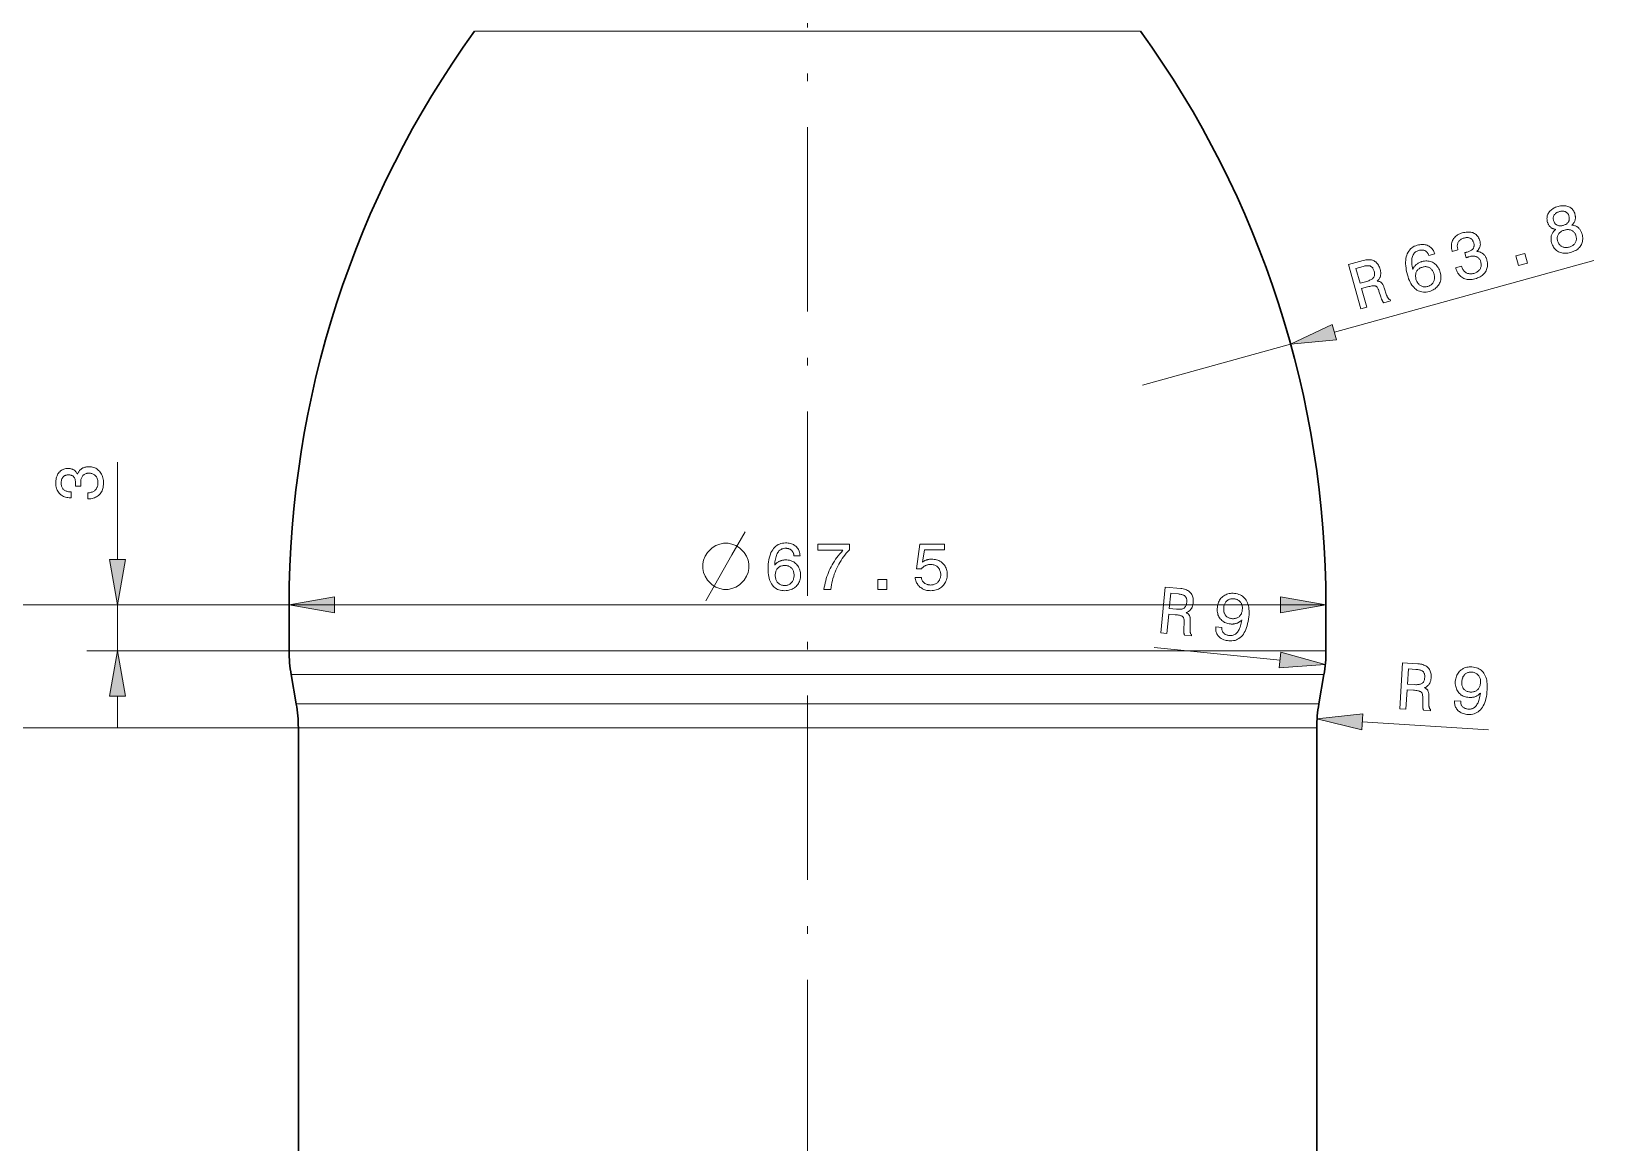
# Model space of a CAD drawing. Extents: x 0 to 297, y 0 to 420.
# Drawn here: x 58.1 to 159.8, y 245.1 to 317.4 of the extents above; entities that cross this region are included whole.
import ezdxf

# ---------------------------------------------------------------- set-up
doc = ezdxf.new("R2010")
doc.units = 0
doc.linetypes.add('DASHDOT', pattern=[18.5, 12, -3, 0.5, -3])

msp = doc.modelspace()

# ---------------------------------------------------------------- linework, layer by layer
at = {"color": 7, "linetype": 'DASHDOT', "lineweight": 13}
msp.add_line((108.66, 385.17), (108.66, 147.09), dxfattribs=at)
at = {"color": 7, "lineweight": 13}
for p, q in [((127.69, 317.42), (86.97, 317.42)), ((74.91, 280.08), (48.78, 280.08)), ((138.28, 280.08), (74.91, 280.08)), ((77.86, 280.09), (139.45, 280.09)), ((138.28, 277.08), (74.91, 277.08)), ((138.16, 275.54), (75.04, 275.54)), ((137.87, 273.63), (75.37, 273.63)), ((75.51, 272.08), (48.76, 272.08)), ((75.51, 272.08), (48.78, 272.08)), ((137.75, 272.08), (75.51, 272.08))]:
    msp.add_line(p, q, dxfattribs=at)
at = {"color": 7, "lineweight": 13, "ltscale": 0.066366}
msp.add_line((130.34, 317.42), (127.69, 317.42), dxfattribs=at)
at = {"color": 7, "lineweight": 13, "ltscale": 0.437837}
msp.add_line((142.96, 297.83), (159.84, 302.49), dxfattribs=at)
at = {"color": 7, "lineweight": 13, "ltscale": 0.25}
msp.add_line((130.47, 294.39), (140.11, 297.05), dxfattribs=at)
at = {"color": 7, "lineweight": 13, "ltscale": 0.158167}
msp.add_line((63.74, 283.04), (63.74, 289.37), dxfattribs=at)
at = {"color": 7, "lineweight": 13, "ltscale": 0.329192}
for p, q in [((74.91, 280.08), (61.74, 280.08)), ((74.91, 277.08), (61.74, 277.08))]:
    msp.add_line(p, q, dxfattribs=at)
at = {"color": 7, "lineweight": 13, "ltscale": 0.075}
msp.add_line((63.74, 277.08), (63.74, 280.08), dxfattribs=at)
at = {"color": 7, "lineweight": 30, "ltscale": 0.075}
for p, q in [((74.91, 277.08), (74.91, 280.08)), ((142.41, 277.08), (142.41, 280.08))]:
    msp.add_line(p, q, dxfattribs=at)
at = {"color": 7, "lineweight": 13, "ltscale": 0.10329}
for p, q in [((142.41, 280.08), (138.28, 280.08)), ((142.41, 277.08), (138.28, 277.08))]:
    msp.add_line(p, q, dxfattribs=at)
at = {"color": 7, "lineweight": 13, "ltscale": 0.206112}
msp.add_line((139.42, 276.49), (131.22, 277.3), dxfattribs=at)
at = {"color": 7, "lineweight": 30, "ltscale": 0.048477}
for p, q in [((75.37, 273.63), (75.04, 275.54)), ((141.94, 273.63), (142.27, 275.54))]:
    msp.add_line(p, q, dxfattribs=at)
at = {"color": 7, "lineweight": 13, "ltscale": 0.102881}
msp.add_line((142.27, 275.54), (138.16, 275.54), dxfattribs=at)
at = {"color": 7, "lineweight": 13, "ltscale": 0.05114}
msp.add_line((63.74, 272.08), (63.74, 274.13), dxfattribs=at)
at = {"color": 7, "lineweight": 13, "ltscale": 0.101862}
msp.add_line((141.94, 273.63), (137.87, 273.63), dxfattribs=at)
at = {"color": 7, "lineweight": 30}
for p, q in [((75.51, 170.98), (75.51, 272.08)), ((141.81, 170.98), (141.81, 272.08))]:
    msp.add_line(p, q, dxfattribs=at)
at = {"color": 7, "lineweight": 13, "ltscale": 0.101454}
msp.add_line((141.81, 272.08), (137.75, 272.08), dxfattribs=at)
at = {"color": 7, "lineweight": 13, "ltscale": 0.206111}
msp.add_line((144.77, 272.47), (153, 271.95), dxfattribs=at)
at = {"color": 7, "lineweight": 13}
for points in [[(157.37, 304.52), (157.33, 304.53), (157.29, 304.54), (157.25, 304.55), (157.21, 304.56), (157.18, 304.58), (157.14, 304.59), (157.11, 304.61), (157.08, 304.63), (157.05, 304.65), (157.02, 304.68), (156.99, 304.7), (156.97, 304.73), (156.95, 304.76), (156.92, 304.79), (156.9, 304.83), (156.88, 304.86), (156.87, 304.9), (156.85, 304.94), (156.84, 304.98), (156.82, 305.02), (156.81, 305.09), (156.8, 305.15), (156.79, 305.22), (156.8, 305.28), (156.8, 305.34), (156.82, 305.4), (156.83, 305.46), (156.86, 305.52), (156.89, 305.57), (156.92, 305.63), (156.96, 305.68), (157.01, 305.73), (157.06, 305.78), (157.11, 305.82), (157.17, 305.86), (157.23, 305.9), (157.29, 305.93), (157.36, 305.96), (157.44, 305.99), (157.52, 306.02), (157.6, 306.04), (157.67, 306.05), (157.75, 306.06), (157.82, 306.06), (157.89, 306.06), (157.96, 306.06), (158.03, 306.05), (158.1, 306.03), (158.16, 306.01), (158.22, 305.99), (158.28, 305.96), (158.34, 305.92), (158.39, 305.89), (158.43, 305.85), (158.47, 305.8), (158.51, 305.75), (158.54, 305.7), (158.57, 305.64), (158.6, 305.58), (158.62, 305.52), (158.63, 305.47), (158.64, 305.43), (158.64, 305.39), (158.65, 305.35), (158.65, 305.31), (158.65, 305.27), (158.65, 305.23), (158.64, 305.19), (158.64, 305.15), (158.63, 305.12), (158.62, 305.08), (158.6, 305.05), (158.59, 305.02), (158.57, 304.98), (158.55, 304.95), (158.52, 304.92), (158.5, 304.89), (158.47, 304.86), (158.44, 304.83), (158.41, 304.8), (158.46, 304.8), (158.51, 304.79), (158.55, 304.78), (158.6, 304.76), (158.65, 304.75), (158.69, 304.73), (158.73, 304.71), (158.77, 304.68), (158.8, 304.66), (158.84, 304.63), (158.87, 304.6), (158.9, 304.56), (158.93, 304.53), (158.96, 304.49), (158.99, 304.45), (159.01, 304.41), (159.03, 304.36), (159.05, 304.31), (159.07, 304.26), (159.09, 304.21), (159.11, 304.13), (159.12, 304.05), (159.13, 303.97), (159.13, 303.89), (159.12, 303.82), (159.11, 303.74), (159.09, 303.67), (159.07, 303.6), (159.04, 303.54), (159, 303.47), (158.96, 303.41), (158.91, 303.35), (158.86, 303.29), (158.8, 303.24), (158.73, 303.2), (158.67, 303.15), (158.59, 303.12), (158.51, 303.08), (158.43, 303.05), (158.34, 303.02), (158.25, 303), (158.16, 302.98), (158.08, 302.97), (158, 302.97), (157.91, 302.97), (157.84, 302.98), (157.76, 302.99), (157.69, 303.01), (157.62, 303.04), (157.55, 303.07), (157.48, 303.11), (157.42, 303.15), (157.37, 303.2), (157.31, 303.25), (157.27, 303.3), (157.22, 303.37), (157.19, 303.43), (157.15, 303.5), (157.12, 303.58), (157.1, 303.66), (157.08, 303.71), (157.07, 303.77), (157.06, 303.82), (157.06, 303.87), (157.06, 303.92), (157.06, 303.96), (157.06, 304.01), (157.07, 304.06), (157.08, 304.1), (157.09, 304.15), (157.11, 304.19), (157.13, 304.23), (157.15, 304.27), (157.17, 304.31), (157.2, 304.35), (157.23, 304.39), (157.26, 304.42), (157.29, 304.46), (157.33, 304.49)], [(157.23, 305.1), (157.24, 305.06), (157.26, 305.02), (157.27, 304.99), (157.29, 304.95), (157.31, 304.92), (157.34, 304.89), (157.36, 304.87), (157.39, 304.84), (157.42, 304.82), (157.46, 304.8), (157.49, 304.79), (157.53, 304.77), (157.57, 304.76), (157.6, 304.76), (157.64, 304.75), (157.68, 304.75), (157.73, 304.75), (157.77, 304.76), (157.81, 304.77), (157.86, 304.78), (157.9, 304.79), (157.94, 304.81), (157.98, 304.83), (158.02, 304.84), (158.06, 304.87), (158.09, 304.89), (158.12, 304.92), (158.14, 304.94), (158.17, 304.97), (158.19, 305.01), (158.21, 305.04), (158.22, 305.07), (158.24, 305.11), (158.25, 305.14), (158.25, 305.18), (158.25, 305.22), (158.25, 305.26), (158.25, 305.3), (158.24, 305.34), (158.23, 305.38), (158.22, 305.42), (158.21, 305.45), (158.19, 305.49), (158.17, 305.52), (158.15, 305.55), (158.13, 305.58), (158.1, 305.61), (158.07, 305.63), (158.04, 305.65), (158.01, 305.67), (157.98, 305.68), (157.94, 305.69), (157.9, 305.7), (157.87, 305.71), (157.83, 305.71), (157.79, 305.71), (157.74, 305.71), (157.7, 305.7), (157.65, 305.69), (157.61, 305.68), (157.56, 305.67), (157.52, 305.65), (157.48, 305.64), (157.44, 305.62), (157.41, 305.6), (157.38, 305.57), (157.35, 305.55), (157.32, 305.52), (157.29, 305.49), (157.27, 305.46), (157.25, 305.43), (157.24, 305.4), (157.23, 305.36), (157.22, 305.33), (157.21, 305.29), (157.21, 305.26), (157.21, 305.22), (157.21, 305.18), (157.22, 305.14)], [(150.85, 302.02), (151.24, 302.13), (151.26, 302.07), (151.28, 302.01), (151.3, 301.96), (151.33, 301.91), (151.36, 301.87), (151.39, 301.83), (151.42, 301.79), (151.46, 301.76), (151.5, 301.73), (151.54, 301.7), (151.58, 301.68), (151.62, 301.66), (151.67, 301.65), (151.72, 301.64), (151.76, 301.63), (151.82, 301.63), (151.87, 301.63), (151.92, 301.63), (151.98, 301.64), (152.03, 301.66), (152.09, 301.68), (152.14, 301.69), (152.19, 301.72), (152.24, 301.74), (152.28, 301.77), (152.32, 301.8), (152.35, 301.83), (152.39, 301.86), (152.41, 301.9), (152.44, 301.93), (152.46, 301.97), (152.48, 302.02), (152.5, 302.06), (152.51, 302.1), (152.51, 302.15), (152.52, 302.2), (152.52, 302.24), (152.51, 302.29), (152.5, 302.35), (152.49, 302.4), (152.47, 302.45), (152.46, 302.49), (152.44, 302.53), (152.41, 302.57), (152.39, 302.6), (152.36, 302.63), (152.33, 302.66), (152.3, 302.69), (152.26, 302.71), (152.22, 302.73), (152.18, 302.75), (152.14, 302.76), (152.1, 302.77), (152.05, 302.78), (152, 302.78), (151.95, 302.78), (151.9, 302.77), (151.84, 302.77), (151.79, 302.76), (151.73, 302.74), (151.72, 302.74), (151.72, 302.74), (151.71, 302.73), (151.7, 302.73), (151.69, 302.73), (151.68, 302.73), (151.67, 302.72), (151.66, 302.72), (151.66, 302.72), (151.65, 302.72), (151.64, 302.71), (151.63, 302.71), (151.62, 302.71), (151.61, 302.7), (151.6, 302.7), (151.58, 302.69), (151.57, 302.69), (151.56, 302.69), (151.54, 302.68), (151.53, 302.68), (151.44, 303), (151.45, 303.01), (151.46, 303.01), (151.47, 303.01), (151.48, 303.01), (151.48, 303.01), (151.49, 303.02), (151.5, 303.02), (151.51, 303.02), (151.52, 303.02), (151.53, 303.02), (151.53, 303.03), (151.54, 303.03), (151.55, 303.03), (151.56, 303.03), (151.57, 303.03), (151.57, 303.04), (151.58, 303.04), (151.59, 303.04), (151.6, 303.04), (151.6, 303.04), (151.66, 303.06), (151.71, 303.08), (151.75, 303.1), (151.8, 303.12), (151.84, 303.14), (151.88, 303.16), (151.91, 303.19), (151.94, 303.21), (151.96, 303.24), (151.99, 303.27), (152.01, 303.3), (152.02, 303.33), (152.03, 303.37), (152.04, 303.4), (152.05, 303.44), (152.05, 303.48), (152.05, 303.52), (152.05, 303.56), (152.04, 303.6), (152.03, 303.65), (152.02, 303.69), (152, 303.73), (151.98, 303.76), (151.96, 303.8), (151.94, 303.83), (151.92, 303.86), (151.89, 303.88), (151.87, 303.91), (151.84, 303.93), (151.8, 303.95), (151.77, 303.96), (151.74, 303.97), (151.7, 303.98), (151.66, 303.99), (151.62, 303.99), (151.58, 303.99), (151.54, 303.99), (151.49, 303.98), (151.44, 303.97), (151.4, 303.96), (151.34, 303.94), (151.29, 303.92), (151.25, 303.9), (151.2, 303.88), (151.16, 303.85), (151.13, 303.83), (151.09, 303.79), (151.07, 303.76), (151.04, 303.73), (151.02, 303.69), (151, 303.65), (150.99, 303.61), (150.98, 303.56), (150.97, 303.51), (150.96, 303.47), (150.96, 303.41), (150.97, 303.36), (150.98, 303.31), (150.99, 303.25), (151, 303.19), (150.63, 303.09), (150.62, 303.12), (150.6, 303.2), (150.59, 303.28), (150.58, 303.36), (150.58, 303.44), (150.58, 303.51), (150.59, 303.59), (150.6, 303.66), (150.63, 303.73), (150.65, 303.8), (150.68, 303.86), (150.72, 303.92), (150.77, 303.98), (150.81, 304.03), (150.87, 304.08), (150.92, 304.13), (150.98, 304.17), (151.05, 304.21), (151.12, 304.24), (151.2, 304.27), (151.28, 304.3), (151.37, 304.32), (151.45, 304.33), (151.53, 304.35), (151.61, 304.35), (151.69, 304.35), (151.76, 304.35), (151.83, 304.34), (151.9, 304.33), (151.96, 304.31), (152.02, 304.28), (152.08, 304.25), (152.14, 304.22), (152.19, 304.18), (152.23, 304.13), (152.28, 304.08), (152.31, 304.03), (152.35, 303.97), (152.38, 303.91), (152.4, 303.85), (152.43, 303.77), (152.44, 303.73), (152.44, 303.69), (152.45, 303.65), (152.45, 303.61), (152.46, 303.57), (152.46, 303.54), (152.45, 303.5), (152.45, 303.46), (152.44, 303.43), (152.43, 303.39), (152.42, 303.36), (152.41, 303.32), (152.39, 303.29), (152.37, 303.26), (152.35, 303.23), (152.33, 303.2), (152.31, 303.17), (152.28, 303.14), (152.25, 303.12), (152.22, 303.09), (152.27, 303.08), (152.32, 303.08), (152.37, 303.07), (152.41, 303.05), (152.46, 303.04), (152.5, 303.02), (152.54, 303), (152.58, 302.98), (152.61, 302.95), (152.65, 302.92), (152.68, 302.89), (152.71, 302.86), (152.74, 302.82), (152.77, 302.79), (152.8, 302.75), (152.82, 302.7), (152.84, 302.66), (152.86, 302.61), (152.88, 302.56), (152.89, 302.51), (152.91, 302.43), (152.93, 302.35), (152.93, 302.27), (152.93, 302.19), (152.93, 302.11), (152.91, 302.04), (152.89, 301.97), (152.87, 301.9), (152.83, 301.83), (152.79, 301.76), (152.75, 301.7), (152.7, 301.64), (152.64, 301.58), (152.58, 301.53), (152.51, 301.48), (152.44, 301.44), (152.37, 301.4), (152.28, 301.36), (152.2, 301.33), (152.11, 301.3), (152.02, 301.28), (151.93, 301.27), (151.85, 301.26), (151.77, 301.25), (151.69, 301.26), (151.61, 301.27), (151.53, 301.28), (151.46, 301.3), (151.39, 301.33), (151.32, 301.37), (151.26, 301.41), (151.19, 301.45), (151.14, 301.5), (151.08, 301.56), (151.04, 301.62), (150.99, 301.68), (150.95, 301.75), (150.92, 301.83), (150.89, 301.91), (150.86, 301.99)], [(157.49, 303.78), (157.51, 303.73), (157.53, 303.68), (157.55, 303.63), (157.57, 303.59), (157.6, 303.55), (157.63, 303.52), (157.66, 303.48), (157.69, 303.46), (157.73, 303.43), (157.77, 303.41), (157.81, 303.39), (157.85, 303.37), (157.9, 303.36), (157.94, 303.35), (157.99, 303.34), (158.04, 303.34), (158.09, 303.34), (158.14, 303.35), (158.19, 303.36), (158.25, 303.37), (158.3, 303.39), (158.35, 303.41), (158.4, 303.43), (158.44, 303.45), (158.48, 303.48), (158.52, 303.51), (158.55, 303.54), (158.59, 303.57), (158.61, 303.61), (158.64, 303.65), (158.66, 303.69), (158.68, 303.73), (158.69, 303.77), (158.7, 303.81), (158.71, 303.86), (158.71, 303.91), (158.71, 303.95), (158.7, 304), (158.7, 304.05), (158.68, 304.11), (158.67, 304.15), (158.65, 304.2), (158.63, 304.24), (158.61, 304.28), (158.58, 304.32), (158.55, 304.35), (158.52, 304.38), (158.49, 304.41), (158.46, 304.43), (158.42, 304.45), (158.38, 304.47), (158.33, 304.49), (158.29, 304.5), (158.25, 304.5), (158.2, 304.51), (158.15, 304.51), (158.1, 304.51), (158.05, 304.5), (158, 304.49), (157.94, 304.48), (157.89, 304.46), (157.84, 304.44), (157.79, 304.42), (157.74, 304.4), (157.7, 304.37), (157.67, 304.34), (157.63, 304.31), (157.6, 304.28), (157.57, 304.25), (157.55, 304.21), (157.52, 304.17), (157.51, 304.13), (157.49, 304.09), (157.48, 304.05), (157.47, 304.01), (157.47, 303.97), (157.47, 303.92), (157.47, 303.88), (157.48, 303.83)], [(149.49, 302.94), (149.11, 302.83), (149.09, 302.88), (149.07, 302.92), (149.05, 302.95), (149.02, 302.99), (149, 303.02), (148.97, 303.05), (148.95, 303.07), (148.92, 303.1), (148.89, 303.12), (148.85, 303.14), (148.82, 303.15), (148.78, 303.16), (148.75, 303.17), (148.71, 303.18), (148.67, 303.18), (148.63, 303.18), (148.59, 303.18), (148.54, 303.17), (148.5, 303.16), (148.45, 303.15), (148.39, 303.13), (148.34, 303.11), (148.28, 303.08), (148.23, 303.05), (148.19, 303.01), (148.15, 302.97), (148.12, 302.92), (148.09, 302.87), (148.06, 302.82), (148.04, 302.76), (148.02, 302.7), (148.01, 302.63), (148, 302.55), (148, 302.48), (148, 302.4), (148, 302.31), (148.01, 302.22), (148.02, 302.12), (148.04, 302.02), (148.06, 301.92), (148.08, 301.95), (148.09, 301.99), (148.11, 302.02), (148.13, 302.06), (148.16, 302.09), (148.18, 302.12), (148.21, 302.15), (148.23, 302.18), (148.26, 302.21), (148.29, 302.24), (148.32, 302.26), (148.36, 302.29), (148.39, 302.31), (148.42, 302.33), (148.46, 302.35), (148.5, 302.37), (148.54, 302.38), (148.58, 302.4), (148.62, 302.41), (148.66, 302.43), (148.74, 302.45), (148.82, 302.46), (148.9, 302.47), (148.98, 302.47), (149.05, 302.46), (149.13, 302.45), (149.2, 302.43), (149.27, 302.41), (149.34, 302.38), (149.4, 302.35), (149.47, 302.31), (149.52, 302.26), (149.58, 302.21), (149.63, 302.15), (149.68, 302.09), (149.72, 302.03), (149.76, 301.96), (149.79, 301.89), (149.82, 301.81), (149.85, 301.72), (149.87, 301.64), (149.88, 301.55), (149.89, 301.47), (149.89, 301.39), (149.89, 301.31), (149.88, 301.24), (149.86, 301.16), (149.84, 301.09), (149.81, 301.02), (149.77, 300.95), (149.73, 300.88), (149.68, 300.82), (149.63, 300.76), (149.57, 300.71), (149.51, 300.66), (149.45, 300.62), (149.38, 300.58), (149.3, 300.54), (149.22, 300.51), (149.14, 300.48), (149.03, 300.46), (148.94, 300.44), (148.84, 300.44), (148.75, 300.44), (148.66, 300.45), (148.58, 300.47), (148.49, 300.49), (148.41, 300.53), (148.33, 300.57), (148.26, 300.62), (148.19, 300.68), (148.12, 300.75), (148.06, 300.82), (148, 300.9), (147.94, 300.99), (147.89, 301.09), (147.84, 301.2), (147.79, 301.31), (147.75, 301.43), (147.71, 301.56), (147.67, 301.71), (147.64, 301.86), (147.62, 302), (147.6, 302.14), (147.59, 302.27), (147.59, 302.39), (147.6, 302.51), (147.61, 302.63), (147.64, 302.74), (147.67, 302.84), (147.7, 302.94), (147.75, 303.03), (147.8, 303.11), (147.86, 303.19), (147.92, 303.26), (148, 303.32), (148.07, 303.37), (148.16, 303.42), (148.25, 303.46), (148.35, 303.49), (148.44, 303.51), (148.51, 303.52), (148.59, 303.53), (148.67, 303.54), (148.74, 303.54), (148.81, 303.53), (148.87, 303.52), (148.94, 303.51), (149, 303.49), (149.06, 303.46), (149.12, 303.43), (149.18, 303.39), (149.23, 303.35), (149.27, 303.31), (149.32, 303.26), (149.36, 303.2), (149.4, 303.14), (149.43, 303.08), (149.46, 303.01)], [(144.67, 299.34), (143.88, 302.23), (144.84, 302.5), (144.93, 302.52), (145.01, 302.53), (145.08, 302.54), (145.16, 302.55), (145.23, 302.55), (145.3, 302.54), (145.37, 302.53), (145.43, 302.51), (145.49, 302.49), (145.55, 302.47), (145.6, 302.43), (145.66, 302.4), (145.7, 302.35), (145.75, 302.31), (145.79, 302.25), (145.83, 302.2), (145.86, 302.13), (145.89, 302.06), (145.92, 301.99), (145.94, 301.91), (145.95, 301.87), (145.96, 301.82), (145.97, 301.78), (145.98, 301.73), (145.98, 301.69), (145.98, 301.65), (145.98, 301.6), (145.97, 301.56), (145.97, 301.52), (145.96, 301.49), (145.95, 301.45), (145.93, 301.41), (145.92, 301.38), (145.9, 301.34), (145.88, 301.31), (145.85, 301.27), (145.83, 301.24), (145.8, 301.21), (145.77, 301.18), (145.74, 301.15), (145.77, 301.15), (145.81, 301.15), (145.84, 301.14), (145.87, 301.14), (145.89, 301.13), (145.92, 301.12), (145.95, 301.11), (145.97, 301.09), (145.99, 301.08), (146.01, 301.06), (146.03, 301.04), (146.05, 301.02), (146.07, 300.99), (146.09, 300.96), (146.11, 300.93), (146.13, 300.89), (146.15, 300.85), (146.17, 300.81), (146.18, 300.76), (146.2, 300.71), (146.36, 300.25), (146.37, 300.22), (146.38, 300.19), (146.39, 300.17), (146.4, 300.14), (146.41, 300.12), (146.42, 300.1), (146.43, 300.08), (146.44, 300.07), (146.45, 300.05), (146.46, 300.04), (146.47, 300.02), (146.48, 300.01), (146.49, 300), (146.5, 299.99), (146.52, 299.98), (146.53, 299.98), (146.54, 299.97), (146.55, 299.96), (146.57, 299.96), (146.58, 299.95), (146.6, 299.87), (146.17, 299.75), (146.16, 299.76), (146.15, 299.77), (146.14, 299.78), (146.13, 299.79), (146.12, 299.81), (146.12, 299.82), (146.11, 299.83), (146.1, 299.85), (146.09, 299.86), (146.08, 299.88), (146.07, 299.9), (146.06, 299.92), (146.05, 299.94), (146.04, 299.96), (146.03, 299.99), (146.02, 300.01), (146.01, 300.04), (146, 300.07), (145.99, 300.1), (145.98, 300.13), (145.86, 300.49), (145.84, 300.55), (145.82, 300.6), (145.8, 300.64), (145.78, 300.68), (145.76, 300.72), (145.74, 300.75), (145.71, 300.78), (145.69, 300.8), (145.67, 300.82), (145.64, 300.83), (145.62, 300.84), (145.58, 300.85), (145.54, 300.85), (145.5, 300.85), (145.45, 300.85), (145.39, 300.84), (145.33, 300.83), (145.27, 300.81), (145.2, 300.8), (145.12, 300.78), (144.72, 300.67), (145.06, 299.45)], [(144.83, 302.11), (144.36, 301.98), (144.63, 301.02), (145.07, 301.14), (145.14, 301.16), (145.2, 301.18), (145.25, 301.21), (145.3, 301.23), (145.35, 301.25), (145.39, 301.28), (145.43, 301.3), (145.46, 301.33), (145.49, 301.36), (145.51, 301.39), (145.53, 301.42), (145.55, 301.45), (145.56, 301.49), (145.57, 301.52), (145.57, 301.56), (145.57, 301.61), (145.57, 301.65), (145.57, 301.7), (145.56, 301.74), (145.54, 301.8), (145.53, 301.84), (145.51, 301.89), (145.49, 301.93), (145.47, 301.97), (145.45, 302.01), (145.43, 302.04), (145.4, 302.06), (145.37, 302.09), (145.34, 302.11), (145.31, 302.13), (145.28, 302.14), (145.24, 302.15), (145.2, 302.16), (145.16, 302.16), (145.11, 302.16), (145.06, 302.16), (145.01, 302.15), (144.95, 302.14), (144.89, 302.13)], [(154.95, 302.18), (154.78, 302.8), (155.35, 302.95), (155.52, 302.33)], [(149.45, 301.61), (149.43, 301.66), (149.41, 301.71), (149.39, 301.76), (149.37, 301.81), (149.34, 301.85), (149.31, 301.89), (149.28, 301.93), (149.24, 301.96), (149.21, 301.99), (149.17, 302.02), (149.13, 302.04), (149.08, 302.06), (149.04, 302.07), (149, 302.09), (148.95, 302.09), (148.91, 302.1), (148.86, 302.1), (148.81, 302.09), (148.76, 302.08), (148.71, 302.07), (148.65, 302.05), (148.6, 302.03), (148.55, 302.01), (148.51, 301.99), (148.47, 301.96), (148.43, 301.93), (148.39, 301.9), (148.36, 301.86), (148.33, 301.82), (148.31, 301.78), (148.29, 301.74), (148.27, 301.69), (148.26, 301.65), (148.25, 301.6), (148.24, 301.55), (148.24, 301.5), (148.24, 301.45), (148.25, 301.39), (148.26, 301.34), (148.27, 301.28), (148.29, 301.22), (148.31, 301.17), (148.33, 301.12), (148.36, 301.07), (148.39, 301.03), (148.42, 300.99), (148.45, 300.95), (148.48, 300.92), (148.52, 300.89), (148.56, 300.86), (148.6, 300.84), (148.65, 300.82), (148.69, 300.8), (148.74, 300.79), (148.78, 300.79), (148.83, 300.78), (148.88, 300.78), (148.93, 300.79), (148.99, 300.8), (149.04, 300.81), (149.09, 300.83), (149.14, 300.85), (149.18, 300.87), (149.22, 300.89), (149.26, 300.92), (149.3, 300.95), (149.33, 300.98), (149.36, 301.02), (149.39, 301.06), (149.41, 301.1), (149.43, 301.15), (149.45, 301.19), (149.46, 301.24), (149.47, 301.29), (149.48, 301.34), (149.48, 301.39), (149.48, 301.44), (149.47, 301.5), (149.46, 301.55)], [(142.82, 298.33), (140.11, 297.05), (143.1, 297.33)], [(61.8, 286.98), (61.8, 287.38), (61.86, 287.38), (61.92, 287.38), (61.98, 287.39), (62.03, 287.41), (62.08, 287.42), (62.13, 287.44), (62.17, 287.46), (62.21, 287.49), (62.25, 287.52), (62.29, 287.55), (62.32, 287.58), (62.35, 287.62), (62.38, 287.66), (62.4, 287.71), (62.42, 287.75), (62.44, 287.8), (62.45, 287.85), (62.46, 287.9), (62.46, 287.96), (62.46, 288.02), (62.46, 288.08), (62.46, 288.13), (62.45, 288.18), (62.44, 288.23), (62.42, 288.28), (62.41, 288.33), (62.39, 288.37), (62.36, 288.41), (62.33, 288.45), (62.3, 288.48), (62.27, 288.52), (62.24, 288.54), (62.2, 288.57), (62.16, 288.59), (62.12, 288.61), (62.07, 288.63), (62.03, 288.64), (61.98, 288.65), (61.92, 288.65), (61.87, 288.65), (61.82, 288.65), (61.77, 288.65), (61.73, 288.64), (61.69, 288.63), (61.65, 288.61), (61.61, 288.59), (61.57, 288.57), (61.54, 288.55), (61.51, 288.52), (61.48, 288.49), (61.45, 288.45), (61.43, 288.41), (61.41, 288.37), (61.39, 288.33), (61.37, 288.28), (61.36, 288.24), (61.35, 288.18), (61.34, 288.13), (61.34, 288.07), (61.34, 288.01), (61.34, 288.01), (61.34, 288), (61.34, 287.99), (61.34, 287.98), (61.34, 287.97), (61.34, 287.96), (61.34, 287.95), (61.34, 287.94), (61.34, 287.94), (61.34, 287.93), (61.34, 287.92), (61.34, 287.91), (61.34, 287.9), (61.34, 287.88), (61.34, 287.87), (61.34, 287.86), (61.35, 287.85), (61.35, 287.83), (61.35, 287.82), (61.35, 287.8), (61.01, 287.8), (61.01, 287.81), (61.01, 287.82), (61.01, 287.83), (61.01, 287.84), (61.01, 287.85), (61.01, 287.86), (61.01, 287.87), (61.01, 287.88), (61.01, 287.88), (61.01, 287.89), (61.01, 287.9), (61.01, 287.91), (61.01, 287.92), (61.01, 287.92), (61.01, 287.93), (61.01, 287.94), (61.01, 287.95), (61.01, 287.96), (61.01, 287.96), (61.01, 287.97), (61.01, 288.03), (61.01, 288.08), (61, 288.13), (60.99, 288.18), (60.98, 288.22), (60.97, 288.26), (60.96, 288.3), (60.94, 288.34), (60.92, 288.37), (60.9, 288.4), (60.87, 288.43), (60.85, 288.45), (60.82, 288.47), (60.79, 288.49), (60.75, 288.51), (60.72, 288.52), (60.68, 288.53), (60.64, 288.54), (60.59, 288.54), (60.55, 288.54), (60.5, 288.54), (60.46, 288.54), (60.42, 288.53), (60.38, 288.52), (60.35, 288.51), (60.31, 288.49), (60.28, 288.47), (60.25, 288.45), (60.22, 288.43), (60.2, 288.41), (60.17, 288.38), (60.15, 288.35), (60.13, 288.31), (60.12, 288.28), (60.1, 288.24), (60.09, 288.2), (60.09, 288.16), (60.08, 288.11), (60.08, 288.06), (60.07, 288.01), (60.08, 287.96), (60.08, 287.91), (60.09, 287.85), (60.1, 287.81), (60.11, 287.76), (60.13, 287.72), (60.15, 287.68), (60.18, 287.64), (60.21, 287.61), (60.24, 287.58), (60.27, 287.55), (60.31, 287.53), (60.35, 287.5), (60.39, 287.48), (60.44, 287.47), (60.49, 287.45), (60.54, 287.44), (60.59, 287.44), (60.65, 287.43), (60.71, 287.43), (60.71, 287.05), (60.68, 287.05), (60.6, 287.05), (60.51, 287.06), (60.44, 287.07), (60.36, 287.09), (60.29, 287.11), (60.22, 287.14), (60.15, 287.17), (60.09, 287.21), (60.04, 287.25), (59.98, 287.3), (59.93, 287.36), (59.89, 287.41), (59.85, 287.47), (59.81, 287.54), (59.79, 287.6), (59.76, 287.67), (59.74, 287.75), (59.73, 287.83), (59.72, 287.91), (59.72, 287.99), (59.72, 288.08), (59.73, 288.17), (59.74, 288.25), (59.75, 288.33), (59.77, 288.4), (59.8, 288.47), (59.82, 288.54), (59.86, 288.6), (59.89, 288.65), (59.93, 288.71), (59.98, 288.75), (60.03, 288.8), (60.08, 288.83), (60.13, 288.87), (60.19, 288.9), (60.25, 288.92), (60.31, 288.94), (60.38, 288.95), (60.45, 288.96), (60.53, 288.96), (60.57, 288.96), (60.61, 288.96), (60.65, 288.95), (60.69, 288.94), (60.73, 288.93), (60.77, 288.92), (60.8, 288.91), (60.83, 288.9), (60.87, 288.88), (60.9, 288.86), (60.93, 288.84), (60.96, 288.82), (60.98, 288.8), (61.01, 288.77), (61.03, 288.74), (61.06, 288.71), (61.08, 288.68), (61.1, 288.65), (61.12, 288.62), (61.13, 288.58), (61.15, 288.63), (61.17, 288.67), (61.19, 288.71), (61.22, 288.75), (61.25, 288.79), (61.27, 288.83), (61.31, 288.86), (61.34, 288.89), (61.37, 288.92), (61.41, 288.95), (61.45, 288.97), (61.49, 288.99), (61.53, 289.01), (61.57, 289.03), (61.62, 289.04), (61.67, 289.05), (61.71, 289.06), (61.76, 289.07), (61.82, 289.07), (61.87, 289.07), (61.96, 289.07), (62.04, 289.06), (62.11, 289.05), (62.19, 289.03), (62.26, 289), (62.33, 288.97), (62.39, 288.93), (62.45, 288.88), (62.51, 288.83), (62.56, 288.78), (62.61, 288.72), (62.66, 288.65), (62.7, 288.58), (62.73, 288.51), (62.76, 288.43), (62.78, 288.35), (62.8, 288.27), (62.82, 288.18), (62.82, 288.09), (62.83, 287.99), (62.82, 287.9), (62.81, 287.82), (62.8, 287.73), (62.78, 287.65), (62.76, 287.58), (62.73, 287.5), (62.69, 287.44), (62.65, 287.37), (62.61, 287.31), (62.55, 287.25), (62.5, 287.2), (62.44, 287.15), (62.37, 287.11), (62.31, 287.08), (62.24, 287.05), (62.16, 287.02), (62.08, 287), (62, 286.99), (61.92, 286.98), (61.83, 286.98)], [(103.49, 284.09), (103.19, 284.09), (102.94, 284.04), (102.69, 283.94), (102.44, 283.79), (102.14, 283.49), (101.99, 283.24), (101.89, 282.99), (101.84, 282.74), (101.84, 282.44), (101.89, 282.19), (101.99, 281.94), (102.14, 281.69), (102.44, 281.39), (102.69, 281.24), (102.94, 281.14), (103.19, 281.09), (103.49, 281.09), (103.74, 281.14), (103.99, 281.24), (104.24, 281.39), (104.54, 281.69), (104.69, 281.94), (104.79, 282.19), (104.84, 282.44), (104.84, 282.74), (104.79, 282.99), (104.69, 283.24), (104.54, 283.49), (104.24, 283.79), (103.99, 283.94), (103.74, 284.04)], [(108.17, 283.28), (107.77, 283.28), (107.77, 283.32), (107.76, 283.37), (107.75, 283.41), (107.74, 283.45), (107.72, 283.48), (107.71, 283.52), (107.69, 283.55), (107.66, 283.58), (107.64, 283.61), (107.61, 283.64), (107.58, 283.66), (107.55, 283.68), (107.52, 283.7), (107.48, 283.71), (107.45, 283.73), (107.41, 283.74), (107.37, 283.75), (107.32, 283.75), (107.28, 283.76), (107.23, 283.76), (107.17, 283.76), (107.11, 283.75), (107.05, 283.73), (106.99, 283.72), (106.94, 283.69), (106.89, 283.66), (106.85, 283.63), (106.8, 283.59), (106.76, 283.54), (106.73, 283.49), (106.69, 283.43), (106.66, 283.37), (106.64, 283.3), (106.61, 283.23), (106.59, 283.15), (106.57, 283.06), (106.55, 282.97), (106.54, 282.88), (106.53, 282.78), (106.52, 282.67), (106.55, 282.7), (106.58, 282.73), (106.6, 282.76), (106.63, 282.79), (106.66, 282.81), (106.69, 282.84), (106.73, 282.86), (106.76, 282.88), (106.8, 282.9), (106.83, 282.92), (106.87, 282.93), (106.91, 282.95), (106.94, 282.96), (106.98, 282.97), (107.02, 282.98), (107.07, 282.99), (107.11, 282.99), (107.15, 283), (107.19, 283), (107.24, 283), (107.32, 283), (107.4, 282.99), (107.48, 282.98), (107.55, 282.96), (107.63, 282.93), (107.69, 282.9), (107.76, 282.87), (107.82, 282.83), (107.88, 282.78), (107.93, 282.73), (107.98, 282.67), (108.03, 282.61), (108.07, 282.55), (108.1, 282.48), (108.13, 282.41), (108.15, 282.34), (108.17, 282.26), (108.19, 282.18), (108.19, 282.1), (108.2, 282.01), (108.19, 281.92), (108.19, 281.84), (108.17, 281.76), (108.15, 281.68), (108.13, 281.6), (108.1, 281.53), (108.06, 281.47), (108.02, 281.4), (107.97, 281.34), (107.92, 281.28), (107.86, 281.23), (107.8, 281.18), (107.73, 281.14), (107.66, 281.1), (107.59, 281.07), (107.51, 281.05), (107.44, 281.03), (107.35, 281.01), (107.27, 281.01), (107.18, 281), (107.08, 281.01), (106.98, 281.02), (106.88, 281.04), (106.8, 281.06), (106.71, 281.09), (106.63, 281.13), (106.56, 281.18), (106.49, 281.24), (106.43, 281.3), (106.37, 281.37), (106.32, 281.44), (106.27, 281.53), (106.23, 281.62), (106.19, 281.71), (106.16, 281.81), (106.14, 281.92), (106.12, 282.04), (106.1, 282.16), (106.09, 282.29), (106.09, 282.42), (106.09, 282.58), (106.1, 282.73), (106.12, 282.87), (106.14, 283.01), (106.16, 283.13), (106.2, 283.26), (106.24, 283.37), (106.28, 283.48), (106.33, 283.57), (106.39, 283.67), (106.45, 283.75), (106.52, 283.83), (106.59, 283.89), (106.67, 283.95), (106.75, 284), (106.83, 284.04), (106.92, 284.07), (107.02, 284.09), (107.12, 284.1), (107.22, 284.11), (107.31, 284.11), (107.39, 284.1), (107.47, 284.09), (107.54, 284.07), (107.61, 284.05), (107.67, 284.03), (107.74, 284), (107.79, 283.97), (107.85, 283.93), (107.9, 283.89), (107.95, 283.85), (107.99, 283.8), (108.03, 283.74), (108.06, 283.69), (108.09, 283.63), (108.12, 283.57), (108.14, 283.5), (108.15, 283.43), (108.16, 283.36)], [(109.73, 281.09), (109.75, 281.23), (109.78, 281.37), (109.81, 281.51), (109.84, 281.65), (109.88, 281.79), (109.92, 281.92), (109.97, 282.05), (110.02, 282.18), (110.07, 282.31), (110.13, 282.44), (110.19, 282.56), (110.26, 282.68), (110.33, 282.8), (110.41, 282.93), (110.49, 283.05), (110.57, 283.16), (110.66, 283.28), (110.76, 283.4), (110.86, 283.51), (110.96, 283.63), (109.32, 283.63), (109.32, 284.02), (111.38, 284.02), (111.38, 283.66), (111.28, 283.55), (111.18, 283.44), (111.09, 283.32), (111, 283.2), (110.92, 283.09), (110.84, 282.97), (110.76, 282.84), (110.69, 282.72), (110.63, 282.59), (110.56, 282.47), (110.51, 282.34), (110.45, 282.21), (110.4, 282.07), (110.36, 281.94), (110.31, 281.8), (110.28, 281.66), (110.24, 281.52), (110.22, 281.38), (110.19, 281.24), (110.17, 281.09)], [(115.66, 281.87), (116.06, 281.87), (116.07, 281.83), (116.08, 281.78), (116.09, 281.74), (116.11, 281.7), (116.13, 281.66), (116.15, 281.63), (116.17, 281.59), (116.2, 281.56), (116.22, 281.53), (116.26, 281.51), (116.29, 281.48), (116.32, 281.46), (116.36, 281.44), (116.4, 281.42), (116.44, 281.41), (116.48, 281.4), (116.52, 281.39), (116.57, 281.38), (116.61, 281.38), (116.66, 281.37), (116.72, 281.38), (116.78, 281.38), (116.83, 281.39), (116.88, 281.4), (116.93, 281.42), (116.98, 281.44), (117.03, 281.46), (117.07, 281.49), (117.11, 281.52), (117.15, 281.56), (117.18, 281.6), (117.21, 281.64), (117.24, 281.68), (117.26, 281.72), (117.28, 281.77), (117.3, 281.82), (117.31, 281.87), (117.32, 281.93), (117.33, 281.98), (117.33, 282.04), (117.33, 282.1), (117.32, 282.16), (117.31, 282.21), (117.3, 282.26), (117.28, 282.31), (117.26, 282.36), (117.24, 282.41), (117.21, 282.45), (117.18, 282.49), (117.15, 282.53), (117.11, 282.56), (117.07, 282.59), (117.03, 282.62), (116.98, 282.64), (116.94, 282.66), (116.89, 282.68), (116.83, 282.69), (116.78, 282.7), (116.72, 282.71), (116.66, 282.71), (116.63, 282.71), (116.59, 282.71), (116.56, 282.7), (116.53, 282.7), (116.49, 282.69), (116.46, 282.68), (116.43, 282.67), (116.4, 282.66), (116.37, 282.65), (116.34, 282.64), (116.31, 282.62), (116.29, 282.61), (116.26, 282.59), (116.23, 282.57), (116.21, 282.55), (116.18, 282.53), (116.16, 282.51), (116.13, 282.48), (116.11, 282.46), (116.09, 282.43), (115.75, 282.43), (115.98, 284.02), (117.58, 284.02), (117.58, 283.67), (116.27, 283.67), (116.15, 282.86), (116.17, 282.88), (116.2, 282.9), (116.22, 282.91), (116.24, 282.93), (116.27, 282.94), (116.29, 282.96), (116.32, 282.97), (116.35, 282.98), (116.38, 282.99), (116.4, 283), (116.43, 283.01), (116.46, 283.02), (116.5, 283.03), (116.53, 283.04), (116.56, 283.04), (116.59, 283.05), (116.62, 283.05), (116.66, 283.05), (116.69, 283.05), (116.72, 283.05), (116.81, 283.05), (116.9, 283.04), (116.99, 283.03), (117.06, 283.01), (117.14, 282.99), (117.21, 282.96), (117.28, 282.92), (117.35, 282.88), (117.41, 282.83), (117.47, 282.78), (117.52, 282.72), (117.57, 282.66), (117.61, 282.6), (117.65, 282.53), (117.68, 282.46), (117.7, 282.39), (117.72, 282.31), (117.74, 282.23), (117.75, 282.15), (117.75, 282.06), (117.75, 281.97), (117.74, 281.88), (117.72, 281.79), (117.7, 281.71), (117.67, 281.63), (117.64, 281.56), (117.6, 281.49), (117.56, 281.42), (117.51, 281.36), (117.45, 281.3), (117.39, 281.24), (117.32, 281.19), (117.26, 281.15), (117.18, 281.11), (117.11, 281.08), (117.03, 281.05), (116.94, 281.03), (116.86, 281.01), (116.77, 281.01), (116.67, 281), (116.59, 281.01), (116.51, 281.01), (116.43, 281.02), (116.36, 281.04), (116.29, 281.06), (116.22, 281.09), (116.15, 281.12), (116.09, 281.16), (116.03, 281.2), (115.97, 281.24), (115.92, 281.29), (115.87, 281.34), (115.83, 281.4), (115.79, 281.46), (115.75, 281.52), (115.72, 281.58), (115.7, 281.65), (115.68, 281.72), (115.67, 281.8)], [(63.22, 283.04), (63.74, 280.08), (64.26, 283.04)], [(107.78, 282), (107.78, 282.06), (107.77, 282.12), (107.76, 282.17), (107.75, 282.22), (107.74, 282.27), (107.72, 282.31), (107.7, 282.36), (107.68, 282.4), (107.65, 282.44), (107.62, 282.47), (107.58, 282.51), (107.55, 282.54), (107.51, 282.56), (107.47, 282.58), (107.43, 282.6), (107.39, 282.62), (107.34, 282.63), (107.29, 282.64), (107.24, 282.65), (107.19, 282.65), (107.13, 282.65), (107.08, 282.64), (107.03, 282.63), (106.98, 282.62), (106.93, 282.6), (106.88, 282.59), (106.84, 282.56), (106.8, 282.54), (106.76, 282.51), (106.73, 282.47), (106.7, 282.44), (106.67, 282.4), (106.64, 282.36), (106.62, 282.32), (106.6, 282.27), (106.59, 282.22), (106.58, 282.17), (106.57, 282.12), (106.56, 282.06), (106.56, 282), (106.56, 281.94), (106.57, 281.88), (106.58, 281.83), (106.59, 281.78), (106.6, 281.73), (106.62, 281.68), (106.64, 281.64), (106.67, 281.6), (106.69, 281.56), (106.73, 281.52), (106.76, 281.49), (106.8, 281.46), (106.84, 281.43), (106.88, 281.41), (106.92, 281.39), (106.97, 281.37), (107.02, 281.36), (107.07, 281.35), (107.12, 281.35), (107.17, 281.34), (107.23, 281.35), (107.28, 281.35), (107.33, 281.36), (107.37, 281.37), (107.42, 281.39), (107.46, 281.41), (107.5, 281.43), (107.54, 281.46), (107.58, 281.49), (107.61, 281.53), (107.64, 281.56), (107.67, 281.6), (107.7, 281.65), (107.72, 281.69), (107.74, 281.74), (107.75, 281.79), (107.76, 281.84), (107.77, 281.89), (107.78, 281.95)], [(113.23, 281.09), (113.23, 281.73), (113.83, 281.73), (113.83, 281.09)], [(131.65, 278.26), (131.95, 281.24), (132.95, 281.15), (133.03, 281.14), (133.11, 281.12), (133.19, 281.1), (133.26, 281.08), (133.33, 281.05), (133.39, 281.02), (133.45, 280.99), (133.5, 280.95), (133.55, 280.91), (133.6, 280.86), (133.63, 280.81), (133.67, 280.76), (133.7, 280.7), (133.72, 280.64), (133.74, 280.58), (133.76, 280.51), (133.77, 280.44), (133.77, 280.37), (133.77, 280.29), (133.76, 280.21), (133.76, 280.16), (133.75, 280.11), (133.74, 280.07), (133.73, 280.02), (133.72, 279.98), (133.7, 279.94), (133.68, 279.9), (133.67, 279.87), (133.64, 279.83), (133.62, 279.8), (133.6, 279.77), (133.57, 279.74), (133.54, 279.71), (133.52, 279.69), (133.48, 279.66), (133.45, 279.64), (133.42, 279.62), (133.38, 279.6), (133.34, 279.59), (133.3, 279.57), (133.33, 279.56), (133.36, 279.54), (133.39, 279.53), (133.41, 279.51), (133.44, 279.49), (133.46, 279.47), (133.48, 279.45), (133.49, 279.43), (133.51, 279.41), (133.52, 279.39), (133.53, 279.36), (133.54, 279.33), (133.55, 279.3), (133.56, 279.27), (133.56, 279.23), (133.57, 279.19), (133.57, 279.14), (133.57, 279.1), (133.57, 279.04), (133.57, 278.99), (133.56, 278.5), (133.56, 278.47), (133.56, 278.44), (133.56, 278.42), (133.56, 278.39), (133.56, 278.36), (133.56, 278.34), (133.56, 278.32), (133.57, 278.3), (133.57, 278.28), (133.57, 278.27), (133.58, 278.25), (133.58, 278.24), (133.59, 278.23), (133.6, 278.21), (133.6, 278.2), (133.61, 278.19), (133.62, 278.18), (133.63, 278.17), (133.64, 278.16), (133.65, 278.15), (133.65, 278.07), (133.2, 278.11), (133.19, 278.12), (133.19, 278.13), (133.18, 278.15), (133.18, 278.16), (133.17, 278.17), (133.17, 278.19), (133.17, 278.21), (133.17, 278.22), (133.16, 278.24), (133.16, 278.26), (133.16, 278.28), (133.16, 278.3), (133.16, 278.33), (133.16, 278.35), (133.16, 278.38), (133.16, 278.4), (133.16, 278.43), (133.16, 278.46), (133.16, 278.49), (133.16, 278.52), (133.18, 278.91), (133.18, 278.97), (133.18, 279.02), (133.17, 279.07), (133.17, 279.11), (133.16, 279.16), (133.15, 279.19), (133.14, 279.23), (133.13, 279.26), (133.11, 279.28), (133.09, 279.3), (133.07, 279.32), (133.04, 279.34), (133.01, 279.36), (132.97, 279.37), (132.92, 279.39), (132.87, 279.4), (132.81, 279.41), (132.74, 279.42), (132.67, 279.43), (132.59, 279.44), (132.18, 279.48), (132.05, 278.22)], [(132.8, 280.79), (132.31, 280.84), (132.21, 279.85), (132.67, 279.8), (132.74, 279.8), (132.8, 279.79), (132.86, 279.79), (132.92, 279.8), (132.97, 279.8), (133.02, 279.81), (133.06, 279.82), (133.1, 279.83), (133.14, 279.85), (133.17, 279.87), (133.2, 279.89), (133.23, 279.92), (133.25, 279.95), (133.27, 279.98), (133.29, 280.01), (133.31, 280.05), (133.32, 280.09), (133.33, 280.14), (133.34, 280.19), (133.35, 280.24), (133.35, 280.29), (133.35, 280.34), (133.35, 280.39), (133.35, 280.43), (133.34, 280.47), (133.33, 280.51), (133.31, 280.54), (133.29, 280.57), (133.27, 280.6), (133.25, 280.63), (133.22, 280.66), (133.19, 280.68), (133.16, 280.7), (133.12, 280.72), (133.07, 280.74), (133.03, 280.75), (132.98, 280.76), (132.92, 280.78), (132.86, 280.78)], [(135.23, 278.65), (135.63, 278.61), (135.63, 278.57), (135.63, 278.53), (135.63, 278.49), (135.64, 278.45), (135.65, 278.41), (135.67, 278.37), (135.68, 278.34), (135.7, 278.31), (135.72, 278.28), (135.75, 278.25), (135.77, 278.22), (135.8, 278.2), (135.83, 278.18), (135.87, 278.16), (135.9, 278.14), (135.94, 278.12), (135.98, 278.11), (136.03, 278.1), (136.07, 278.09), (136.12, 278.09), (136.18, 278.08), (136.24, 278.08), (136.3, 278.09), (136.36, 278.1), (136.41, 278.12), (136.47, 278.15), (136.52, 278.18), (136.56, 278.21), (136.61, 278.26), (136.65, 278.3), (136.69, 278.36), (136.72, 278.41), (136.76, 278.48), (136.79, 278.55), (136.82, 278.63), (136.85, 278.71), (136.87, 278.8), (136.89, 278.89), (136.91, 278.99), (136.93, 279.1), (136.9, 279.07), (136.87, 279.04), (136.84, 279.01), (136.81, 278.99), (136.78, 278.97), (136.74, 278.95), (136.71, 278.93), (136.67, 278.91), (136.64, 278.89), (136.6, 278.88), (136.56, 278.87), (136.52, 278.86), (136.48, 278.85), (136.44, 278.84), (136.4, 278.84), (136.36, 278.83), (136.32, 278.83), (136.28, 278.83), (136.23, 278.83), (136.19, 278.84), (136.11, 278.85), (136.03, 278.86), (135.95, 278.88), (135.88, 278.91), (135.81, 278.94), (135.75, 278.98), (135.69, 279.02), (135.63, 279.07), (135.58, 279.12), (135.53, 279.18), (135.48, 279.24), (135.44, 279.3), (135.41, 279.37), (135.38, 279.44), (135.36, 279.51), (135.34, 279.59), (135.33, 279.67), (135.33, 279.75), (135.33, 279.83), (135.34, 279.92), (135.35, 280.01), (135.36, 280.09), (135.39, 280.17), (135.41, 280.25), (135.45, 280.32), (135.48, 280.38), (135.53, 280.45), (135.57, 280.51), (135.63, 280.56), (135.69, 280.62), (135.75, 280.66), (135.82, 280.7), (135.88, 280.74), (135.96, 280.77), (136.03, 280.79), (136.11, 280.81), (136.19, 280.82), (136.27, 280.83), (136.36, 280.83), (136.45, 280.82), (136.55, 280.81), (136.65, 280.79), (136.74, 280.76), (136.82, 280.73), (136.9, 280.68), (136.97, 280.64), (137.04, 280.58), (137.1, 280.52), (137.16, 280.45), (137.21, 280.38), (137.26, 280.3), (137.3, 280.21), (137.33, 280.12), (137.36, 280.02), (137.38, 279.92), (137.39, 279.8), (137.4, 279.69), (137.4, 279.57), (137.4, 279.44), (137.39, 279.3), (137.37, 279.15), (137.34, 279), (137.31, 278.86), (137.28, 278.72), (137.24, 278.6), (137.2, 278.48), (137.15, 278.37), (137.09, 278.27), (137.03, 278.18), (136.97, 278.09), (136.9, 278.01), (136.82, 277.95), (136.74, 277.89), (136.66, 277.84), (136.58, 277.8), (136.49, 277.77), (136.39, 277.75), (136.29, 277.73), (136.19, 277.73), (136.08, 277.74), (136, 277.75), (135.92, 277.76), (135.84, 277.78), (135.77, 277.8), (135.71, 277.83), (135.64, 277.86), (135.58, 277.9), (135.53, 277.94), (135.47, 277.98), (135.43, 278.03), (135.38, 278.08), (135.35, 278.13), (135.31, 278.19), (135.29, 278.25), (135.26, 278.31), (135.25, 278.37), (135.24, 278.44), (135.23, 278.51), (135.23, 278.58)], [(77.86, 280.61), (74.91, 280.09), (77.86, 279.57)], [(135.75, 279.88), (135.75, 279.83), (135.75, 279.77), (135.75, 279.72), (135.76, 279.67), (135.77, 279.62), (135.78, 279.57), (135.8, 279.53), (135.82, 279.48), (135.84, 279.44), (135.87, 279.4), (135.9, 279.37), (135.93, 279.33), (135.96, 279.3), (136, 279.28), (136.04, 279.26), (136.08, 279.24), (136.13, 279.22), (136.17, 279.21), (136.22, 279.2), (136.27, 279.19), (136.33, 279.18), (136.39, 279.18), (136.44, 279.19), (136.49, 279.19), (136.54, 279.21), (136.59, 279.22), (136.63, 279.24), (136.67, 279.26), (136.71, 279.28), (136.75, 279.31), (136.79, 279.35), (136.82, 279.38), (136.85, 279.42), (136.87, 279.46), (136.9, 279.5), (136.92, 279.55), (136.93, 279.6), (136.95, 279.65), (136.96, 279.71), (136.96, 279.77), (136.97, 279.82), (136.97, 279.88), (136.97, 279.94), (136.96, 279.99), (136.95, 280.04), (136.94, 280.09), (136.92, 280.13), (136.9, 280.18), (136.87, 280.22), (136.84, 280.26), (136.81, 280.3), (136.78, 280.33), (136.74, 280.36), (136.7, 280.39), (136.66, 280.41), (136.62, 280.43), (136.57, 280.45), (136.52, 280.46), (136.47, 280.47), (136.41, 280.48), (136.36, 280.48), (136.31, 280.48), (136.26, 280.48), (136.21, 280.47), (136.17, 280.46), (136.12, 280.44), (136.08, 280.42), (136.04, 280.4), (136, 280.37), (135.96, 280.34), (135.93, 280.31), (135.9, 280.27), (135.87, 280.23), (135.84, 280.19), (135.82, 280.15), (135.8, 280.1), (135.78, 280.05), (135.77, 280), (135.76, 279.94)], [(139.45, 279.57), (142.41, 280.09), (139.45, 280.61)], [(64.26, 274.13), (63.74, 277.08), (63.22, 274.13)], [(139.37, 275.97), (142.36, 276.2), (139.47, 277.01)], [(147.21, 273.31), (147.4, 276.3), (148.4, 276.24), (148.49, 276.23), (148.57, 276.22), (148.65, 276.21), (148.72, 276.19), (148.79, 276.16), (148.85, 276.13), (148.91, 276.1), (148.97, 276.06), (149.02, 276.02), (149.06, 275.98), (149.1, 275.93), (149.14, 275.88), (149.17, 275.82), (149.2, 275.76), (149.22, 275.7), (149.24, 275.63), (149.25, 275.56), (149.25, 275.49), (149.26, 275.41), (149.25, 275.33), (149.25, 275.28), (149.24, 275.24), (149.24, 275.19), (149.23, 275.15), (149.21, 275.11), (149.2, 275.07), (149.19, 275.03), (149.17, 274.99), (149.15, 274.95), (149.13, 274.92), (149.1, 274.89), (149.08, 274.86), (149.05, 274.83), (149.02, 274.8), (148.99, 274.78), (148.96, 274.75), (148.93, 274.73), (148.89, 274.71), (148.85, 274.69), (148.82, 274.68), (148.85, 274.67), (148.88, 274.65), (148.9, 274.64), (148.93, 274.62), (148.95, 274.6), (148.97, 274.59), (148.99, 274.57), (149.01, 274.55), (149.03, 274.52), (149.04, 274.5), (149.05, 274.48), (149.06, 274.45), (149.07, 274.42), (149.08, 274.38), (149.09, 274.35), (149.1, 274.31), (149.1, 274.26), (149.1, 274.21), (149.11, 274.16), (149.11, 274.11), (149.11, 273.62), (149.11, 273.59), (149.11, 273.56), (149.11, 273.53), (149.11, 273.51), (149.11, 273.48), (149.12, 273.46), (149.12, 273.44), (149.12, 273.42), (149.13, 273.4), (149.13, 273.39), (149.14, 273.37), (149.14, 273.36), (149.15, 273.34), (149.16, 273.33), (149.17, 273.32), (149.18, 273.31), (149.19, 273.3), (149.2, 273.29), (149.21, 273.28), (149.22, 273.27), (149.21, 273.19), (148.76, 273.22), (148.76, 273.23), (148.75, 273.24), (148.75, 273.25), (148.74, 273.26), (148.74, 273.28), (148.73, 273.29), (148.73, 273.31), (148.73, 273.33), (148.72, 273.34), (148.72, 273.36), (148.72, 273.38), (148.72, 273.41), (148.72, 273.43), (148.71, 273.45), (148.71, 273.48), (148.71, 273.51), (148.71, 273.53), (148.71, 273.56), (148.71, 273.59), (148.71, 273.63), (148.71, 274.02), (148.71, 274.07), (148.71, 274.12), (148.7, 274.17), (148.7, 274.22), (148.69, 274.26), (148.68, 274.3), (148.67, 274.33), (148.65, 274.36), (148.63, 274.38), (148.62, 274.4), (148.59, 274.42), (148.56, 274.44), (148.53, 274.45), (148.49, 274.47), (148.44, 274.48), (148.39, 274.49), (148.32, 274.5), (148.26, 274.51), (148.18, 274.52), (148.1, 274.52), (147.69, 274.55), (147.61, 273.29)], [(148.27, 275.88), (147.78, 275.91), (147.72, 274.92), (148.18, 274.89), (148.25, 274.88), (148.31, 274.88), (148.37, 274.89), (148.43, 274.89), (148.48, 274.9), (148.53, 274.91), (148.57, 274.92), (148.61, 274.93), (148.64, 274.95), (148.68, 274.97), (148.7, 275), (148.73, 275.02), (148.75, 275.05), (148.77, 275.08), (148.79, 275.12), (148.8, 275.16), (148.82, 275.2), (148.83, 275.25), (148.83, 275.3), (148.84, 275.35), (148.84, 275.4), (148.84, 275.45), (148.84, 275.49), (148.83, 275.54), (148.82, 275.58), (148.81, 275.62), (148.79, 275.65), (148.77, 275.68), (148.75, 275.71), (148.73, 275.74), (148.7, 275.76), (148.67, 275.78), (148.63, 275.8), (148.59, 275.82), (148.55, 275.83), (148.5, 275.85), (148.45, 275.86), (148.39, 275.87), (148.33, 275.88)], [(150.78, 273.83), (151.18, 273.81), (151.18, 273.76), (151.18, 273.72), (151.19, 273.68), (151.19, 273.64), (151.21, 273.6), (151.22, 273.57), (151.24, 273.54), (151.26, 273.5), (151.28, 273.47), (151.31, 273.45), (151.33, 273.42), (151.36, 273.4), (151.4, 273.38), (151.43, 273.36), (151.47, 273.34), (151.51, 273.33), (151.55, 273.32), (151.59, 273.31), (151.64, 273.3), (151.68, 273.3), (151.75, 273.29), (151.81, 273.3), (151.87, 273.31), (151.92, 273.32), (151.98, 273.34), (152.03, 273.37), (152.08, 273.4), (152.12, 273.44), (152.16, 273.48), (152.2, 273.53), (152.24, 273.59), (152.28, 273.65), (152.31, 273.71), (152.34, 273.78), (152.36, 273.86), (152.39, 273.94), (152.41, 274.03), (152.43, 274.13), (152.45, 274.23), (152.46, 274.34), (152.43, 274.31), (152.4, 274.28), (152.37, 274.25), (152.34, 274.22), (152.31, 274.2), (152.28, 274.18), (152.24, 274.16), (152.21, 274.14), (152.17, 274.12), (152.14, 274.11), (152.1, 274.09), (152.06, 274.08), (152.02, 274.07), (151.98, 274.06), (151.94, 274.06), (151.9, 274.05), (151.86, 274.05), (151.82, 274.05), (151.77, 274.05), (151.73, 274.05), (151.64, 274.06), (151.56, 274.07), (151.49, 274.09), (151.42, 274.11), (151.35, 274.14), (151.28, 274.18), (151.22, 274.21), (151.16, 274.26), (151.11, 274.31), (151.05, 274.36), (151.01, 274.42), (150.97, 274.49), (150.93, 274.55), (150.9, 274.62), (150.88, 274.69), (150.86, 274.77), (150.84, 274.85), (150.83, 274.93), (150.83, 275.01), (150.83, 275.1), (150.84, 275.19), (150.86, 275.27), (150.88, 275.35), (150.9, 275.43), (150.93, 275.5), (150.97, 275.57), (151.01, 275.64), (151.05, 275.7), (151.1, 275.76), (151.16, 275.81), (151.22, 275.86), (151.29, 275.9), (151.35, 275.94), (151.43, 275.97), (151.5, 276), (151.58, 276.02), (151.66, 276.03), (151.74, 276.04), (151.83, 276.04), (151.91, 276.04), (152.02, 276.03), (152.11, 276.01), (152.2, 275.99), (152.29, 275.96), (152.37, 275.92), (152.45, 275.88), (152.52, 275.82), (152.58, 275.77), (152.64, 275.7), (152.69, 275.63), (152.74, 275.55), (152.78, 275.46), (152.82, 275.37), (152.85, 275.27), (152.88, 275.17), (152.89, 275.06), (152.91, 274.94), (152.91, 274.82), (152.91, 274.69), (152.91, 274.56), (152.89, 274.4), (152.88, 274.25), (152.85, 274.11), (152.82, 273.97), (152.79, 273.85), (152.75, 273.73), (152.7, 273.62), (152.65, 273.51), (152.59, 273.42), (152.53, 273.33), (152.46, 273.25), (152.39, 273.18), (152.32, 273.12), (152.24, 273.07), (152.15, 273.02), (152.06, 272.99), (151.97, 272.97), (151.87, 272.95), (151.77, 272.94), (151.66, 272.95), (151.57, 272.95), (151.5, 272.97), (151.42, 272.98), (151.35, 273), (151.28, 273.03), (151.21, 273.06), (151.15, 273.09), (151.1, 273.13), (151.04, 273.17), (150.99, 273.21), (150.95, 273.26), (150.91, 273.32), (150.88, 273.37), (150.85, 273.43), (150.82, 273.49), (150.8, 273.55), (150.79, 273.62), (150.78, 273.69), (150.78, 273.76)], [(151.25, 275.08), (151.25, 275.02), (151.25, 274.97), (151.26, 274.91), (151.26, 274.86), (151.28, 274.81), (151.29, 274.77), (151.31, 274.72), (151.33, 274.68), (151.35, 274.64), (151.38, 274.6), (151.41, 274.57), (151.45, 274.54), (151.48, 274.51), (151.52, 274.48), (151.56, 274.46), (151.6, 274.44), (151.65, 274.43), (151.7, 274.42), (151.75, 274.41), (151.8, 274.4), (151.86, 274.4), (151.91, 274.4), (151.96, 274.41), (152.02, 274.42), (152.06, 274.43), (152.11, 274.45), (152.15, 274.47), (152.2, 274.49), (152.23, 274.52), (152.27, 274.55), (152.3, 274.58), (152.34, 274.62), (152.36, 274.65), (152.39, 274.7), (152.41, 274.74), (152.43, 274.79), (152.44, 274.84), (152.45, 274.89), (152.46, 274.95), (152.47, 275.01), (152.47, 275.06), (152.47, 275.12), (152.46, 275.18), (152.46, 275.23), (152.44, 275.28), (152.43, 275.33), (152.41, 275.37), (152.39, 275.41), (152.36, 275.46), (152.33, 275.49), (152.3, 275.53), (152.26, 275.56), (152.23, 275.59), (152.19, 275.62), (152.14, 275.64), (152.1, 275.66), (152.05, 275.67), (152, 275.69), (151.95, 275.7), (151.89, 275.7), (151.84, 275.7), (151.79, 275.7), (151.74, 275.69), (151.69, 275.68), (151.65, 275.67), (151.6, 275.65), (151.56, 275.63), (151.52, 275.61), (151.48, 275.58), (151.45, 275.55), (151.41, 275.51), (151.38, 275.47), (151.36, 275.43), (151.33, 275.39), (151.31, 275.34), (151.29, 275.3), (151.28, 275.24), (151.27, 275.19), (151.26, 275.14)], [(144.81, 272.99), (141.82, 272.65), (144.74, 271.95)]]:
    msp.add_lwpolyline(points, close=True, dxfattribs=at)
msp.add_lwpolyline([(102.04, 280.34), (103.74, 283.34), (104.59, 284.84)], dxfattribs=at)
at = {"color": 7, "lineweight": 30}
for centre, radius, start, end in [((138.71, 280.08), 63.8, 144.1834, 180), ((78.61, 280.08), 63.8, 0, 35.8166), ((83.91, 277.08), 9, 180, 189.8838), ((133.41, 277.08), 9, 350.1162, 360), ((66.51, 272.08), 9, 0, 9.8838), ((150.81, 272.08), 9, 170.1162, 180)]:
    msp.add_arc(centre, radius, start, end, dxfattribs=at)
at = {"color": 7, "lineweight": 13}
for points in [[(142.82, 298.33), (140.11, 297.05), (142.82, 298.33), (143.1, 297.33)], [(63.22, 283.04), (63.74, 280.08), (63.22, 283.04), (64.26, 283.04)], [(77.86, 280.61), (74.91, 280.09), (77.86, 280.61), (77.86, 279.57)], [(139.45, 279.57), (142.41, 280.09), (139.45, 279.57), (139.45, 280.61)], [(64.26, 274.13), (63.74, 277.08), (64.26, 274.13), (63.22, 274.13)], [(139.37, 275.97), (142.36, 276.2), (139.37, 275.97), (139.47, 277.01)], [(144.81, 272.99), (141.82, 272.65), (144.81, 272.99), (144.74, 271.95)]]:
    msp.add_solid(points, dxfattribs=at)

doc.saveas('drawing.dxf')
